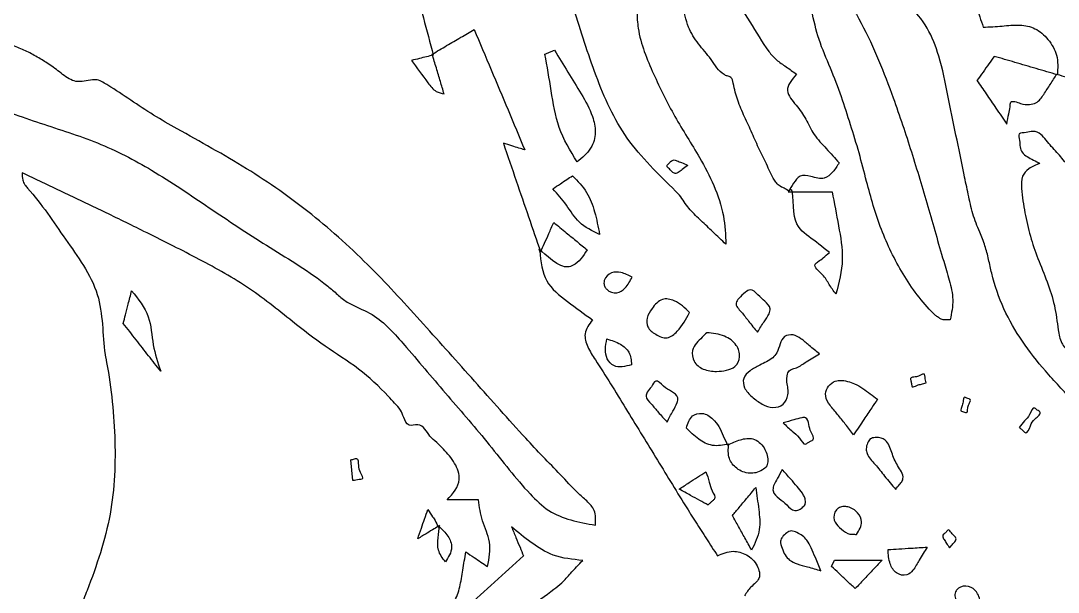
# Model space of a CAD drawing. Extents: x 5.5 to 104.1, y 3.5 to 34.4.
# Drawn here: x 57.473 to 61.73, y 19.926 to 22.272 of the extents above; entities that cross this region are included whole.
import ezdxf

# ---------------------------------------------------------------- set-up
doc = ezdxf.new("R2010")
doc.units = 0
doc.layers.add('Hallsi_Goblin_Coin_Outlines', color=7, linetype='CONTINUOUS')

msp = doc.modelspace()

# ---------------------------------------------------------------- linework, layer by layer
at = {"layer": 'Hallsi_Goblin_Coin_Outlines', "color": 7}
for points in [[(59.662623, 22.150846)], [(60.209711, 21.678547)], [(59.656344, 21.58185)], [(60.622531, 21.569856)], [(59.606567, 21.322594)], [(59.981887, 21.220147)], [(60.217683, 21.073886)], [(57.893795, 21.029718)], [(60.288027, 20.991688)], [(60.496695, 20.993276)], [(59.878347, 20.966077)], [(60.750978, 20.90427)], [(61.188387, 20.785525)], [(61.330027, 20.670449)], [(60.125714, 20.624588)], [(60.601717, 20.622224)], [(60.890748, 20.572588)], [(61.570375, 20.602927)], [(60.597449, 20.430666)], [(58.835959, 20.384558)], [(61.06368, 20.348398)], [(60.293354, 20.284404)], [(59.191841, 20.199984)], [(60.902284, 20.163648)], [(60.472318, 20.099337)], [(61.031789, 20.101806)], [(61.284342, 20.108615)], [(60.756163, 20.014811)], [(60.897486, 19.941116)]]:
    msp.add_lwpolyline(points, close=True, dxfattribs=at)
for points in [[(60.622461, 21.569891), (60.625636, 21.573066)], [(60.622531, 21.569856), (60.802801, 21.569856)], [(59.606461, 21.322594), (59.602933, 21.326827)], [(60.373752, 20.530573), (60.377633, 20.534453), (60.377633, 20.534453)], [(60.377739, 20.534524), (60.373858, 20.530643)], [(58.835959, 20.384558), (58.827492, 20.46993)], [(59.35105, 20.305536), (59.222639, 20.305536)], [(59.191735, 20.199808), (59.188913, 20.195928)], [(60.80012, 20.032486), (60.812114, 20.058238), (61.0072, 20.058238)]]:
    msp.add_lwpolyline(points, dxfattribs=at)
for points, knots in [([(44.184146, 29.366562), (45.160711, 30.26568), (47.082952, 32.035474), (50.732133, 33.637983), (54.266752, 34.22415), (57.497154, 34.092231), (60.28628, 33.414792), (62.840913, 32.243429), (65.11395, 30.689928), (67.033947, 28.796102), (68.58738, 26.58554), (69.757146, 24.142937), (70.470816, 21.52007), (70.71938, 18.40852), (70.293266, 14.922676), (68.863836, 11.243376), (67.222596, 9.241192), (66.388684, 8.223885)], [0, 0, 0, 0, 3.959321, 7.793401, 11.753409, 14.618073, 17.437695, 20.307622, 23.002919, 25.658105, 28.353235, 31.0689, 33.743244, 36.460242, 40.386407, 44.186977, 48.112695, 48.112695, 48.112695, 48.112695]), ([(70.453037, 18.751832), (70.045476, 21.417671), (69.24275, 26.668276), (63.207619, 32.735323), (57.95678, 33.558751), (55.28959, 33.977015)], [0, 0, 0, 0, 7.949148, 15.65655, 23.613166, 23.613166, 23.613166, 23.613166]), ([(55.262355, 33.574919), (57.846179, 33.171816), (62.940654, 32.377026), (68.825774, 26.527152), (69.636792, 21.43561), (70.047977, 18.854208)], [0, 0, 0, 0, 7.710523, 15.202686, 22.907551, 22.907551, 22.907551, 22.907551]), ([(43.975231, 13.219994), (43.961596, 13.247523), (43.936012, 13.299177), (43.898519, 13.372846), (43.820796, 13.549408), (43.706045, 13.834046), (43.542243, 14.223794), (43.349823, 14.715065), (43.151465, 15.31563), (42.970661, 16.030228), (42.852802, 16.649748), (42.781944, 17.169464), (42.740552, 17.585711), (42.691527, 18.121345), (42.660068, 18.778061), (42.686704, 19.554416), (42.749905, 20.245624), (42.835279, 20.851735), (42.933509, 21.372683), (43.066475, 21.944498), (43.240226, 22.56434), (43.464578, 23.227849), (43.760122, 23.957085), (44.141178, 24.743494), (44.626686, 25.570432), (45.012827, 26.143535), (45.269683, 26.466953), (45.350774, 26.591937), (45.352209, 26.699043), (45.352632, 26.764429), (45.360974, 26.786785), (45.398976, 26.888084), (45.458666, 27.070959), (45.571582, 27.325737), (45.69403, 27.486018), (45.775905, 27.579601), (45.802183, 27.618653), (45.883535, 27.734125), (46.033226, 27.91584), (46.262029, 28.152899), (46.499481, 28.348074), (46.730388, 28.515347), (46.944452, 28.668297), (47.110089, 28.786639), (47.228424, 28.868826), (47.299414, 28.91476), (47.395588, 28.976168), (47.517032, 29.05286), (47.663244, 29.1455), (47.780184, 29.217374), (47.863846, 29.274691), (47.916385, 29.313824), (48.004149, 29.368164), (48.128467, 29.434278), (48.285186, 29.519659), (48.432709, 29.59921), (48.57307, 29.668634), (48.704963, 29.72982), (48.87849, 29.83003), (49.092017, 29.968291), (49.367021, 30.113966), (49.582611, 30.184288), (49.719203, 30.231277), (49.772574, 30.261497), (49.870973, 30.326452), (50.021032, 30.41512), (50.233621, 30.505455), (50.44751, 30.567236), (50.657431, 30.612846), (50.859248, 30.657713), (51.245167, 30.771297), (51.813725, 30.954353), (52.585375, 31.139484), (53.314988, 31.274143), (53.999885, 31.363803), (54.637333, 31.417323), (55.201268, 31.425839), (55.689571, 31.418114), (56.102314, 31.4137), (56.537097, 31.406229), (56.992308, 31.386778), (57.471315, 31.343199), (57.784443, 31.245088), (57.959932, 31.20935), (57.98767, 31.211636), (58.020249, 31.212442), (58.057337, 31.213693), (58.098437, 31.217179), (58.18717, 31.199895), (58.319769, 31.159482), (58.507083, 31.138544), (58.731898, 31.109753), (58.991533, 31.051602), (59.279271, 30.947838), (59.505775, 30.824666), (59.68637, 30.71728), (59.834962, 30.647849), (59.992241, 30.6023), (60.150408, 30.556558), (60.299584, 30.48717), (60.430435, 30.400948), (60.552824, 30.31822), (60.679126, 30.257406), (60.832121, 30.201879), (61.008185, 30.139384), (61.199946, 30.04984), (61.367954, 29.941499), (61.522325, 29.833488), (61.672197, 29.739803), (61.796763, 29.663674), (61.891401, 29.598265), (61.959484, 29.549154), (62.079743, 29.489884), (62.249543, 29.42051), (62.453305, 29.304422), (62.645697, 29.18453), (62.822756, 29.055106), (62.985423, 28.920965), (63.151192, 28.783752), (63.328856, 28.653693), (63.514476, 28.526557), (63.663536, 28.423706), (63.773628, 28.341917), (63.845691, 28.282978), (63.917013, 28.220411), (63.984994, 28.151648), (64.051451, 28.079005), (64.125207, 28.002366), (64.210491, 27.926509), (64.302592, 27.84697), (64.398141, 27.754507), (64.496781, 27.650166), (64.611947, 27.545366), (64.71663, 27.479651), (64.794863, 27.430484), (64.840965, 27.390624), (64.904463, 27.332755), (64.986308, 27.257972), (65.085451, 27.165458), (65.162258, 27.091935), (65.21878, 27.039957), (65.253222, 27.00764), (65.312829, 26.923829), (65.39838, 26.790791), (65.53269, 26.622696), (65.63582, 26.454459), (65.702068, 26.294101), (65.72259, 26.137087), (65.68447, 26.042429), (65.664713, 25.993372)], [0, 0, 0, 0, 0.092165, 0.172937, 0.247918, 0.670748, 1.093606, 1.516196, 2.253343, 2.989222, 3.726072, 4.143935, 4.562404, 4.980844, 5.757614, 6.532822, 7.30927, 7.838904, 8.368534, 8.899097, 9.59968, 10.298891, 10.999149, 11.959211, 12.916665, 13.877101, 14.021548, 14.162795, 14.311194, 14.333673, 14.357714, 14.381913, 14.659079, 14.934266, 15.213138, 15.259905, 15.307034, 15.354137, 15.683755, 16.011852, 16.341134, 16.604175, 16.86727, 17.130394, 17.214895, 17.299457, 17.384031, 17.557224, 17.73034, 17.903335, 17.968886, 18.034527, 18.099765, 18.278288, 18.456812, 18.635227, 18.781016, 18.926567, 19.071173, 19.381568, 19.690163, 20.000765, 20.061065, 20.12262, 20.18399, 20.415017, 20.644203, 20.874922, 21.081798, 21.288698, 21.494897, 22.288233, 23.080168, 23.873413, 24.513084, 25.151736, 25.791297, 26.204072, 26.616855, 27.029687, 27.508172, 27.985226, 28.464919, 28.491588, 28.519583, 28.547823, 28.589472, 28.631026, 28.670757, 28.859049, 29.046644, 29.234264, 29.539381, 29.842642, 30.148633, 30.311082, 30.47317, 30.638771, 30.801639, 30.966723, 31.129727, 31.271406, 31.40941, 31.5488, 31.759602, 31.969808, 32.181838, 32.358349, 32.535072, 32.711959, 32.796094, 32.880309, 32.963229, 33.197309, 33.430288, 33.665384, 33.877297, 34.087574, 34.297877, 34.522732, 34.747768, 34.972874, 35.06597, 35.159111, 35.252099, 35.350457, 35.448982, 35.547513, 35.669359, 35.79119, 35.912593, 36.06796, 36.222196, 36.377847, 36.438009, 36.499022, 36.560235, 36.695881, 36.831532, 36.967106, 37.014703, 37.062099, 37.108266, 37.322333, 37.536827, 37.753078, 37.9114, 38.056538, 38.212684, 38.212684, 38.212684, 38.212684]), ([(58.895966, 23.027216), (58.90113, 23.014184), (58.911063, 22.989117), (58.924323, 22.952158), (58.9548, 22.895864), (58.998571, 22.817828), (59.032614, 22.706042), (59.055399, 22.578224), (59.083098, 22.436407), (59.125478, 22.284092), (59.152389, 22.182131), (59.165841, 22.131161)], [0, 0, 0, 0, 0.042068, 0.080918, 0.117551, 0.233852, 0.348564, 0.46579, 0.623499, 0.781724, 0.939882, 0.939882, 0.939882, 0.939882]), ([(60.366697, 21.354344), (60.348874, 21.371284), (60.314903, 21.403572), (60.266011, 21.450694), (60.226141, 21.487796), (60.199409, 21.521759), (60.182972, 21.550201), (60.097868, 21.634933), (59.948032, 21.776787), (59.827695, 22.045921), (59.762672, 22.258757), (59.715389, 22.411146), (59.686341, 22.501101), (59.66398, 22.581998), (59.651601, 22.653677), (59.641181, 22.714094), (59.61712, 22.774194), (59.586966, 22.831131), (59.579502, 22.901712), (59.603087, 22.939096), (59.61528, 22.958424)], [0, 0, 0, 0, 0.073758, 0.140581, 0.20384, 0.236737, 0.269939, 0.301774, 0.595504, 0.881711, 1.171164, 1.265399, 1.360153, 1.454866, 1.516718, 1.578444, 1.638198, 1.709778, 1.772138, 1.838892, 1.838892, 1.838892, 1.838892]), ([(60.625636, 21.573066), (60.618922, 21.576921), (60.605572, 21.584585), (60.585054, 21.593833), (60.558217, 21.623282), (60.537851, 21.676432), (60.503795, 21.74187), (60.474578, 21.810169), (60.443307, 21.876919), (60.412725, 21.945544), (60.400119, 21.997862), (60.391707, 22.040641), (60.371895, 22.044526), (60.338178, 22.06031), (60.307708, 22.11656), (60.253023, 22.174966), (60.214475, 22.23486), (60.199383, 22.290483), (60.190201, 22.339701), (60.155499, 22.369918), (60.125639, 22.396557), (60.10796, 22.42548), (60.104411, 22.471999), (60.116451, 22.533211), (60.059612, 22.581906), (60.008146, 22.623955), (59.957961, 22.662971), (59.936478, 22.730174), (59.957034, 22.767836), (59.970175, 22.791913)], [0, 0, 0, 0, 0.02327, 0.046265, 0.066629, 0.140629, 0.214589, 0.288534, 0.362881, 0.437014, 0.509308, 0.535157, 0.550873, 0.564987, 0.647163, 0.729085, 0.809139, 0.855704, 0.902602, 0.954413, 0.987685, 1.023845, 1.051793, 1.127043, 1.193012, 1.256421, 1.332848, 1.376891, 1.454947, 1.454947, 1.454947, 1.454947]), ([(60.256983, 22.712186), (60.231752, 22.683891), (60.188094, 22.634933), (60.221678, 22.542643), (60.298037, 22.477131), (60.382166, 22.385905), (60.467754, 22.268823), (60.520676, 22.170491), (60.573163, 22.10945), (60.614724, 22.082995), (60.641982, 22.063071), (60.655975, 22.052844)], [0, 0, 0, 0, 0.104482, 0.180789, 0.261664, 0.407357, 0.551322, 0.695892, 0.741293, 0.790639, 0.842689, 0.842689, 0.842689, 0.842689]), ([(61.762638, 20.741216), (61.753159, 20.751526), (61.734176, 20.772174), (61.705468, 20.803003), (61.652673, 20.862591), (61.580521, 20.9543), (61.502635, 21.08782), (61.463443, 21.204064), (61.444887, 21.292278), (61.430776, 21.349394), (61.40524, 21.410503), (61.377897, 21.479617), (61.360737, 21.559673), (61.33868, 21.667421), (61.310558, 21.802576), (61.277941, 21.965151), (61.247848, 22.114458), (61.198731, 22.244531), (61.117589, 22.344167), (61.020639, 22.404028), (60.933668, 22.457326), (60.865974, 22.514498), (60.812523, 22.558056), (60.771596, 22.587892), (60.742365, 22.607449), (60.721322, 22.621697), (60.709597, 22.629636)], [0, 0, 0, 0, 0.042017, 0.084145, 0.12637, 0.280847, 0.433493, 0.587772, 0.646118, 0.704118, 0.763809, 0.844559, 0.926627, 1.008801, 1.174715, 1.340658, 1.506333, 1.631438, 1.753898, 1.88343, 1.97101, 2.059774, 2.148648, 2.177908, 2.211669, 2.254149, 2.254149, 2.254149, 2.254149]), ([(60.709597, 22.629636), (60.722727, 22.60064), (60.74745, 22.546047), (60.791183, 22.471087), (60.853948, 22.380885), (60.925488, 22.263122), (60.994482, 22.11141), (61.062117, 21.934756), (61.128775, 21.734079), (61.195977, 21.5104), (61.245135, 21.333656), (61.284198, 21.207781), (61.303268, 21.126534), (61.292512, 21.072286), (61.287094, 21.044958)], [0, 0, 0, 0, 0.095439, 0.179697, 0.259856, 0.425117, 0.592166, 0.75905, 0.992501, 1.226244, 1.460027, 1.541805, 1.623191, 1.70581, 1.70581, 1.70581, 1.70581]), ([(61.287094, 21.044958), (61.282392, 21.044829), (61.274032, 21.044599), (61.262849, 21.04333), (61.251585, 21.045159), (61.241257, 21.052193), (61.229535, 21.059895), (61.172741, 21.113935), (61.089381, 21.229474), (60.99843, 21.414292), (60.950306, 21.584854), (60.914101, 21.729733), (60.877956, 21.845119), (60.841184, 21.962166), (60.796181, 22.07798), (60.745419, 22.19295), (60.719675, 22.308382), (60.692142, 22.417167), (60.622637, 22.503311), (60.568725, 22.55253), (60.539911, 22.578836)], [0, 0, 0, 0, 0.014111, 0.025087, 0.033673, 0.047668, 0.061882, 0.07585, 0.282034, 0.484831, 0.691207, 0.81204, 0.93295, 1.05384, 1.17993, 1.30585, 1.429245, 1.535227, 1.637413, 1.754729, 1.754729, 1.754729, 1.754729]), ([(59.830827, 20.201819), (59.832174, 20.222798), (59.834644, 20.261272), (59.795626, 20.302047), (59.744975, 20.345328), (59.688237, 20.409801), (59.615397, 20.482454), (59.497184, 20.609792), (59.335457, 20.79274), (59.125446, 21.027181), (58.911009, 21.26367), (58.671436, 21.481739), (58.402016, 21.670498), (58.177192, 21.792716), (58.017198, 21.883906), (57.924576, 21.945995), (57.855808, 21.992553), (57.809761, 22.019474), (57.789029, 22.030593), (57.751, 22.029539), (57.700102, 22.012111), (57.643028, 22.05248), (57.596945, 22.089515), (57.546676, 22.119608), (57.49894, 22.14699), (57.406856, 22.184183), (57.268429, 22.222822), (57.096198, 22.292516), (56.959153, 22.302104), (56.903592, 22.34876), (56.897175, 22.364975), (56.890263, 22.376568), (56.886191, 22.383397)], [0, 0, 0, 0, 0.060052, 0.110135, 0.159503, 0.262606, 0.365698, 0.468666, 0.783558, 1.098353, 1.412966, 1.740873, 2.067945, 2.396956, 2.508322, 2.620059, 2.731691, 2.756434, 2.781137, 2.800179, 2.868877, 2.93047, 2.994665, 3.049879, 3.105101, 3.15977, 3.347176, 3.534519, 3.72171, 3.732083, 3.748787, 3.772724, 3.772724, 3.772724, 3.772724]), ([(59.909144, 22.370697), (59.92258, 22.368284), (59.946947, 22.363907), (59.975983, 22.355569), (60.01573, 22.356154), (60.000171, 22.310313), (60.002488, 22.276652), (60.012333, 22.185753), (60.068055, 22.053543), (60.153877, 21.876757), (60.249271, 21.731157), (60.320029, 21.596544), (60.361046, 21.476324), (60.364885, 21.393456), (60.366697, 21.354344)], [0, 0, 0, 0, 0.040343, 0.073168, 0.096722, 0.136513, 0.17348, 0.208091, 0.405174, 0.601021, 0.797606, 0.926225, 1.057104, 1.174093, 1.174093, 1.174093, 1.174093]), ([(61.375994, 22.382691), (61.381562, 22.366312), (61.392235, 22.334914), (61.40775, 22.289168), (61.417701, 22.259803), (61.422561, 22.245461)], [0, 0, 0, 0, 0.0519, 0.099487, 0.144916, 0.144916, 0.144916, 0.144916]), ([(59.161608, 22.134688), (59.181286, 22.14638), (59.220186, 22.169493), (59.277502, 22.203397), (59.315066, 22.225733), (59.333411, 22.236641)], [0, 0, 0, 0, 0.068667, 0.135748, 0.199776, 0.199776, 0.199776, 0.199776]), ([(59.333411, 22.236641), (59.356701, 22.181278), (59.403092, 22.071004), (59.472385, 21.906152), (59.518309, 21.79663), (59.541197, 21.742047)], [0, 0, 0, 0, 0.180188, 0.358904, 0.536469, 0.536469, 0.536469, 0.536469]), ([(61.422561, 22.245461), (61.448406, 22.246808), (61.498613, 22.249426), (61.569473, 22.257586), (61.639242, 22.243992), (61.691793, 22.19645), (61.731202, 22.12983), (61.728444, 22.077358), (61.727008, 22.050022)], [0, 0, 0, 0, 0.077621, 0.150784, 0.213925, 0.283309, 0.357172, 0.4375, 0.4375, 0.4375, 0.4375]), ([(52.050314, 19.57458), (52.041916, 19.582276), (52.026077, 19.596793), (52.003195, 19.617507), (51.983931, 19.63694), (51.968429, 19.656709), (51.955484, 19.676365), (51.926258, 19.722675), (51.889038, 19.79714), (51.903942, 19.91368), (51.957422, 19.97964), (52.001945, 20.016563), (52.025353, 20.032311), (52.072842, 20.070824), (52.141758, 20.134757), (52.237981, 20.217269), (52.349563, 20.331586), (52.472208, 20.480142), (52.614269, 20.655414), (52.752209, 20.816205), (52.885618, 20.96221), (53.013016, 21.094208), (53.192004, 21.238606), (53.423299, 21.389461), (53.696362, 21.5619), (53.997313, 21.740797), (54.331217, 21.915491), (54.708824, 22.060752), (55.041627, 22.138587), (55.317382, 22.179135), (55.531802, 22.203088), (55.740394, 22.20619), (55.941713, 22.197892), (56.137415, 22.18708), (56.378737, 22.151872), (56.664937, 22.102095), (56.998273, 22.044116), (57.290514, 21.9449), (57.551953, 21.849749), (57.790456, 21.777366), (58.022533, 21.657556), (58.24584, 21.503949), (58.480544, 21.348412), (58.657467, 21.243041), (58.75842, 21.162923), (58.794881, 21.125929), (58.853612, 21.095239), (58.927065, 21.064946), (58.995806, 21.000106), (59.093246, 20.888245), (59.225804, 20.730971), (59.398227, 20.533362), (59.523362, 20.366554), (59.635212, 20.257418), (59.731098, 20.219168), (59.797016, 20.207701), (59.830827, 20.201819)], [0, 0, 0, 0, 0.034172, 0.064453, 0.092608, 0.116124, 0.139693, 0.163141, 0.28084, 0.379944, 0.497224, 0.525404, 0.553656, 0.581724, 0.708727, 0.835568, 0.961831, 1.187355, 1.41315, 1.638776, 1.822698, 2.0066, 2.188381, 2.511135, 2.834382, 3.157355, 3.561296, 3.963487, 4.367557, 4.583595, 4.79964, 5.014242, 5.208582, 5.404195, 5.601816, 5.939572, 6.276336, 6.614756, 6.863105, 7.111617, 7.360814, 7.64261, 7.924356, 8.20601, 8.258432, 8.310977, 8.360528, 8.4558, 8.547465, 8.639913, 8.901936, 9.164007, 9.42601, 9.528833, 9.626635, 9.729635, 9.729635, 9.729635, 9.729635]), ([(59.62417, 22.134971), (59.628433, 22.136738), (59.63698, 22.140281), (59.649813, 22.145535), (59.65836, 22.149079), (59.662623, 22.150846)], [0, 0, 0, 0, 0.013843, 0.027758, 0.041601, 0.041601, 0.041601, 0.041601]), ([(59.662623, 22.150846), (59.681099, 22.121064), (59.718015, 22.06156), (59.773101, 21.972691), (59.818104, 21.892541), (59.836622, 21.813849), (59.815652, 21.741252), (59.776753, 21.709647), (59.755756, 21.692587)], [0, 0, 0, 0, 0.105122, 0.210033, 0.313978, 0.379654, 0.447472, 0.527011, 0.527011, 0.527011, 0.527011]), ([(59.165841, 22.131161), (59.156514, 22.128816), (59.137471, 22.12403), (59.107819, 22.116695), (59.087523, 22.111595), (59.076941, 22.108936)], [0, 0, 0, 0, 0.028853, 0.058904, 0.091636, 0.091636, 0.091636, 0.091636]), ([(59.076941, 22.108936), (59.098687, 22.078907), (59.129974, 22.035704), (59.171067, 21.980241), (59.198978, 21.974167), (59.210291, 21.971705)], [0, 0, 0, 0, 0.113062, 0.162671, 0.196485, 0.196485, 0.196485, 0.196485]), ([(59.210291, 21.971705), (59.205135, 21.988845), (59.194472, 22.02429), (59.178303, 22.078635), (59.167227, 22.115822), (59.161608, 22.134688)], [0, 0, 0, 0, 0.053696, 0.111041, 0.170099, 0.170099, 0.170099, 0.170099]), ([(59.755756, 21.692587), (59.728104, 21.738606), (59.673815, 21.828954), (59.650142, 21.984532), (59.632813, 22.084908), (59.62417, 22.134971)], [0, 0, 0, 0, 0.159432, 0.31301, 0.465827, 0.465827, 0.465827, 0.465827]), ([(61.468069, 22.125869), (61.460575, 22.115449), (61.445158, 22.094015), (61.421463, 22.06093), (61.405168, 22.038332), (61.396808, 22.026738)], [0, 0, 0, 0, 0.038505, 0.079206, 0.122086, 0.122086, 0.122086, 0.122086]), ([(61.727008, 22.050022), (61.697784, 22.058589), (61.639678, 22.075624), (61.553367, 22.100916), (61.496274, 22.117618), (61.468069, 22.125869)], [0, 0, 0, 0, 0.091361, 0.181656, 0.269819, 0.269819, 0.269819, 0.269819]), ([(60.655975, 22.052844), (60.636972, 22.030236), (60.600926, 21.987349), (60.657538, 21.924206), (60.696325, 21.869512), (60.726037, 21.801259), (60.779975, 21.747395), (60.813805, 21.708261), (60.830952, 21.688424)], [0, 0, 0, 0, 0.0769, 0.145875, 0.215948, 0.28725, 0.363879, 0.442644, 0.442644, 0.442644, 0.442644]), ([(61.396808, 22.026738), (61.409439, 22.008387), (61.43544, 21.970611), (61.476252, 21.910915), (61.504592, 21.86968), (61.519575, 21.84788)], [0, 0, 0, 0, 0.066834, 0.13758, 0.216938, 0.216938, 0.216938, 0.216938]), ([(61.519575, 21.84788), (61.521943, 21.862206), (61.525927, 21.886303), (61.533291, 21.913869), (61.533156, 21.950209), (61.577849, 21.929419), (61.608251, 21.926683), (61.647371, 21.934003), (61.671727, 21.970924), (61.69801, 22.010787), (61.715449, 22.038807), (61.724186, 22.052844)], [0, 0, 0, 0, 0.042844, 0.072064, 0.091474, 0.131276, 0.168182, 0.195536, 0.242913, 0.292133, 0.341544, 0.341544, 0.341544, 0.341544]), ([(61.724186, 22.052844), (61.738472, 22.048505), (61.766838, 22.039888), (61.80893, 22.027048), (61.836743, 22.018576), (61.85048, 22.014391)], [0, 0, 0, 0, 0.044792, 0.088938, 0.132019, 0.132019, 0.132019, 0.132019]), ([(61.881877, 21.486988), (61.86986, 21.508382), (61.846488, 21.54999), (61.812815, 21.611558), (61.776471, 21.668271), (61.736166, 21.72115), (61.689893, 21.766149), (61.660972, 21.811311), (61.622092, 21.820367), (61.60031, 21.81056), (61.562161, 21.814539), (61.574285, 21.779085), (61.572047, 21.755392), (61.581546, 21.729581), (61.603321, 21.712904), (61.628945, 21.70018), (61.646323, 21.690942), (61.655041, 21.686308)], [0, 0, 0, 0, 0.073621, 0.143186, 0.210394, 0.275784, 0.34132, 0.406554, 0.426019, 0.453744, 0.482018, 0.509083, 0.5358, 0.559282, 0.586429, 0.615828, 0.645424, 0.645424, 0.645424, 0.645424]), ([(57.478505, 21.648208), (57.478495, 21.638104), (57.478477, 21.620898), (57.488338, 21.599359), (57.526231, 21.557074), (57.58351, 21.483544), (57.655866, 21.374736), (57.733057, 21.268962), (57.793529, 21.152941), (57.809926, 21.025779), (57.813526, 20.941983), (57.819564, 20.897802), (57.820853, 20.893289), (57.842386, 20.783817), (57.866351, 20.568213), (57.854513, 20.241561), (57.780543, 20.023791), (57.731508, 19.899049), (57.721937, 19.862623), (57.68167, 19.737089), (57.586989, 19.532555), (57.403252, 19.269431), (57.191733, 19.081189), (56.982172, 18.958029), (56.795136, 18.881458), (56.446213, 18.768772), (55.921464, 18.689627), (55.246642, 18.876583), (54.720859, 19.252624), (54.352468, 19.737243), (54.220733, 20.282383), (54.236651, 20.736713), (54.307759, 21.093348), (54.401932, 21.345786), (54.502865, 21.522556), (54.580335, 21.637102), (54.621431, 21.699979), (54.649874, 21.74312), (54.66475, 21.765683)], [0, 0, 0, 0, 0.029958, 0.051022, 0.069165, 0.199933, 0.330463, 0.460804, 0.593491, 0.716909, 0.841127, 0.845771, 0.850493, 0.85518, 1.180408, 1.499653, 1.826339, 1.863829, 1.901548, 1.939173, 2.259321, 2.572891, 2.896154, 3.09958, 3.299671, 3.500901, 4.200727, 4.85311, 5.548546, 6.108393, 6.640259, 7.194785, 7.461074, 7.728497, 7.999135, 8.069448, 8.143393, 8.22447, 8.22447, 8.22447, 8.22447]), ([(59.541197, 21.742047), (59.533291, 21.74447), (59.515829, 21.749824), (59.486543, 21.758862), (59.465178, 21.765524), (59.453355, 21.769211)], [0, 0, 0, 0, 0.024806, 0.054794, 0.091946, 0.091946, 0.091946, 0.091946]), ([(59.453355, 21.769211), (59.470966, 21.717701), (59.505414, 21.616942), (59.556514, 21.468092), (59.589937, 21.370729), (59.606461, 21.322594)], [0, 0, 0, 0, 0.16331, 0.319456, 0.472131, 0.472131, 0.472131, 0.472131]), ([(60.209711, 21.678547), (60.2012, 21.682219), (60.186508, 21.688559), (60.167674, 21.696869), (60.152495, 21.702508), (60.140206, 21.69589), (60.134391, 21.686038), (60.117969, 21.675295), (60.137348, 21.663705), (60.144633, 21.651791), (60.158254, 21.642663), (60.173986, 21.649585), (60.189, 21.663184), (60.202117, 21.672913), (60.209711, 21.678547)], [0, 0, 0, 0, 0.027668, 0.04776, 0.063096, 0.072942, 0.086158, 0.099829, 0.116702, 0.133233, 0.146853, 0.159904, 0.180432, 0.208659, 0.208659, 0.208659, 0.208659]), ([(60.830952, 21.688424), (60.823184, 21.675833), (60.807962, 21.65116), (60.76804, 21.615997), (60.719839, 21.632641), (60.66897, 21.64282), (60.643351, 21.603813), (60.629571, 21.581437), (60.622461, 21.569891)], [0, 0, 0, 0, 0.045009, 0.088196, 0.144179, 0.188159, 0.227298, 0.269028, 0.269028, 0.269028, 0.269028]), ([(61.655041, 21.686308), (61.639357, 21.680274), (61.611323, 21.669487), (61.577069, 21.632652), (61.580114, 21.56548), (61.592398, 21.484752), (61.613638, 21.387847), (61.646967, 21.293934), (61.685461, 21.201317), (61.717703, 21.103652), (61.727742, 21.018529), (61.738835, 20.949827), (61.774522, 20.910081), (61.804708, 20.898486), (61.820141, 20.892558)], [0, 0, 0, 0, 0.05023, 0.089784, 0.140751, 0.240823, 0.339894, 0.436188, 0.539585, 0.641168, 0.742553, 0.798192, 0.845212, 0.8944, 0.8944, 0.8944, 0.8944]), ([(59.222639, 20.305536), (59.246322, 20.332004), (59.286705, 20.377134), (59.255845, 20.460811), (59.215409, 20.50482), (59.181095, 20.541643), (59.150296, 20.564421), (59.134779, 20.597232), (59.103208, 20.620001), (59.061947, 20.602463), (59.043908, 20.643045), (59.033312, 20.676177), (59.006696, 20.702735), (58.953269, 20.762195), (58.861785, 20.84723), (58.719458, 20.934152), (58.569872, 21.05168), (58.402728, 21.186561), (58.192605, 21.30081), (57.995191, 21.399823), (57.812739, 21.489264), (57.645549, 21.568521), (57.53419, 21.621644), (57.478505, 21.648208)], [0, 0, 0, 0, 0.097456, 0.16617, 0.240695, 0.278981, 0.317181, 0.353009, 0.386768, 0.42278, 0.461003, 0.494022, 0.531635, 0.569801, 0.735869, 0.90213, 1.069264, 1.306246, 1.544919, 1.784372, 1.969328, 2.154379, 2.339467, 2.339467, 2.339467, 2.339467]), ([(59.656344, 21.58185), (59.666742, 21.588876), (59.685737, 21.60171), (59.712662, 21.619709), (59.729228, 21.630621), (59.73713, 21.635825)], [0, 0, 0, 0, 0.037648, 0.068773, 0.097159, 0.097159, 0.097159, 0.097159]), ([(59.73713, 21.635825), (59.758226, 21.614222), (59.799699, 21.571754), (59.830911, 21.485129), (59.842308, 21.426056), (59.848255, 21.395231)], [0, 0, 0, 0, 0.089571, 0.176081, 0.270483, 0.270483, 0.270483, 0.270483]), ([(60.791865, 21.320795), (60.762888, 21.343577), (60.706722, 21.387736), (60.631766, 21.440033), (60.646736, 21.60228), (60.624728, 21.572051), (60.623599, 21.570945), (60.622805, 21.570135), (60.622531, 21.569856)], [0, 0, 0, 0, 0.107632, 0.208624, 0.315416, 0.316767, 0.318995, 0.320168, 0.320168, 0.320168, 0.320168]), ([(59.848255, 21.395231), (59.818326, 21.409405), (59.761266, 21.436428), (59.714494, 21.517139), (59.675662, 21.560353), (59.656344, 21.58185)], [0, 0, 0, 0, 0.096854, 0.184654, 0.271572, 0.271572, 0.271572, 0.271572]), ([(60.802801, 21.569856), (60.811431, 21.523468), (60.828471, 21.431881), (60.854292, 21.28989), (60.830273, 21.197182), (60.81797, 21.149698)], [0, 0, 0, 0, 0.142039, 0.28044, 0.425755, 0.425755, 0.425755, 0.425755]), ([(59.606567, 21.322594), (59.611914, 21.33465), (59.62309, 21.359844), (59.640892, 21.400445), (59.653435, 21.428951), (59.660189, 21.444302)], [0, 0, 0, 0, 0.039567, 0.082684, 0.132997, 0.132997, 0.132997, 0.132997]), ([(59.660189, 21.444302), (59.677265, 21.43017), (59.709161, 21.403773), (59.754943, 21.36619), (59.783624, 21.342708), (59.797419, 21.331413)], [0, 0, 0, 0, 0.066495, 0.124209, 0.177697, 0.177697, 0.177697, 0.177697]), ([(59.797419, 21.331413), (59.78037, 21.306019), (59.753264, 21.265646), (59.67658, 21.252246), (59.583508, 21.356216), (59.604036, 21.325323), (59.605305, 21.324), (59.606237, 21.322961), (59.606567, 21.322594)], [0, 0, 0, 0, 0.085462, 0.135871, 0.240995, 0.242329, 0.245033, 0.246513, 0.246513, 0.246513, 0.246513]), ([(59.602933, 21.326827), (59.607258, 21.283351), (59.615696, 21.198529), (59.718996, 21.11665), (59.78522, 21.068964), (59.819539, 21.044252)], [0, 0, 0, 0, 0.125549, 0.244944, 0.373376, 0.373376, 0.373376, 0.373376]), ([(60.81797, 21.149698), (60.808136, 21.163204), (60.788313, 21.190427), (60.769403, 21.230024), (60.718219, 21.266398), (60.749565, 21.284991), (60.767307, 21.301261), (60.782973, 21.313722), (60.791865, 21.320795)], [0, 0, 0, 0, 0.048836, 0.098436, 0.149622, 0.166259, 0.19192, 0.2256, 0.2256, 0.2256, 0.2256]), ([(59.981887, 21.220147), (59.973546, 21.203844), (59.95938, 21.176153), (59.918751, 21.147672), (59.883145, 21.160736), (59.869064, 21.180285), (59.865411, 21.193425), (59.868136, 21.216967), (59.894846, 21.241911), (59.940542, 21.240721), (59.966909, 21.2276), (59.981887, 21.220147)], [0, 0, 0, 0, 0.054737, 0.092968, 0.13713, 0.149777, 0.164743, 0.176762, 0.219641, 0.25754, 0.307385, 0.307385, 0.307385, 0.307385]), ([(57.893795, 21.029718), (57.896776, 21.041465), (57.903454, 21.067785), (57.914898, 21.112578), (57.92331, 21.145637), (57.928015, 21.164126)], [0, 0, 0, 0, 0.036357, 0.081461, 0.138696, 0.138696, 0.138696, 0.138696]), ([(57.928015, 21.164126), (57.955095, 21.130225), (58.00736, 21.064795), (58.011202, 20.941699), (58.035432, 20.869028), (58.047254, 20.833573)], [0, 0, 0, 0, 0.126555, 0.244252, 0.356383, 0.356383, 0.356383, 0.356383]), ([(60.496695, 20.993276), (60.483781, 21.008678), (60.460374, 21.036594), (60.43441, 21.074782), (60.399124, 21.107289), (60.423527, 21.137157), (60.441344, 21.15374), (60.471193, 21.176053), (60.499221, 21.144163), (60.524971, 21.122278), (60.552361, 21.096151), (60.542697, 21.062766), (60.520265, 21.033988), (60.505265, 21.008078), (60.496695, 20.993276)], [0, 0, 0, 0, 0.059279, 0.107442, 0.14936, 0.17136, 0.20847, 0.230447, 0.26873, 0.307589, 0.34482, 0.365752, 0.404112, 0.455229, 0.455229, 0.455229, 0.455229]), ([(60.217683, 21.073886), (60.203264, 21.047631), (60.18101, 21.007109), (60.126616, 20.961429), (60.078333, 20.982869), (60.042725, 21.010384), (60.039632, 21.056308), (60.064875, 21.094266), (60.100227, 21.136482), (60.168182, 21.123494), (60.198642, 21.092969), (60.217683, 21.073886)], [0, 0, 0, 0, 0.091523, 0.141256, 0.189566, 0.234316, 0.270295, 0.314155, 0.37082, 0.418925, 0.499149, 0.499149, 0.499149, 0.499149]), ([(59.819539, 21.044252), (59.805618, 21.025957), (59.780069, 20.992379), (59.798224, 20.929289), (59.862846, 20.833475), (59.955004, 20.680905), (60.078237, 20.481383), (60.173186, 20.324701), (60.243259, 20.213247), (60.28735, 20.145339), (60.316821, 20.09949), (60.331772, 20.07623)], [0, 0, 0, 0, 0.064931, 0.119173, 0.180909, 0.415678, 0.650596, 0.885622, 0.965003, 1.045562, 1.128515, 1.128515, 1.128515, 1.128515]), ([(58.047254, 20.833573), (58.030645, 20.854782), (57.997106, 20.897611), (57.945958, 20.962996), (57.91142, 21.007174), (57.893795, 21.029718)], [0, 0, 0, 0, 0.080814, 0.163196, 0.249042, 0.249042, 0.249042, 0.249042]), ([(60.288027, 20.991688), (60.313026, 20.989033), (60.358348, 20.984218), (60.411616, 20.946795), (60.429183, 20.894564), (60.408679, 20.849975), (60.367934, 20.835602), (60.323459, 20.831229), (60.273954, 20.836847), (60.23176, 20.86986), (60.224633, 20.916703), (60.245147, 20.949509), (60.26752, 20.971165), (60.281707, 20.985363), (60.288027, 20.991688)], [0, 0, 0, 0, 0.074613, 0.135276, 0.184068, 0.227944, 0.266489, 0.307164, 0.362979, 0.411612, 0.456713, 0.490247, 0.523613, 0.550424, 0.550424, 0.550424, 0.550424]), ([(59.979594, 20.860243), (59.953469, 20.853005), (59.91384, 20.842024), (59.865048, 20.895308), (59.872947, 20.937344), (59.878347, 20.966077)], [0, 0, 0, 0, 0.073453, 0.111425, 0.193443, 0.193443, 0.193443, 0.193443]), ([(59.878347, 20.966077), (59.897326, 20.96014), (59.931411, 20.949477), (59.975116, 20.912674), (59.978057, 20.878243), (59.979594, 20.860243)], [0, 0, 0, 0, 0.059761, 0.10733, 0.159443, 0.159443, 0.159443, 0.159443]), ([(60.750978, 20.90427), (60.732293, 20.893902), (60.699587, 20.875753), (60.661519, 20.846459), (60.619332, 20.838146), (60.618897, 20.814107), (60.615431, 20.801547), (60.619052, 20.775261), (60.626336, 20.739726), (60.605836, 20.692576), (60.558066, 20.679906), (60.512954, 20.697714), (60.474017, 20.726705), (60.440734, 20.760078), (60.433797, 20.807317), (60.467186, 20.83812), (60.5007, 20.85675), (60.532996, 20.872263), (60.558611, 20.886784), (60.579566, 20.912321), (60.587158, 20.944529), (60.603673, 20.98019), (60.643714, 20.986281), (60.67772, 20.966352), (60.711147, 20.936489), (60.736817, 20.915725), (60.750978, 20.90427)], [0, 0, 0, 0, 0.06325, 0.110715, 0.151499, 0.164549, 0.177985, 0.190671, 0.243, 0.285954, 0.329628, 0.375631, 0.427199, 0.475533, 0.51393, 0.554379, 0.600321, 0.631139, 0.661605, 0.688015, 0.727003, 0.761673, 0.796801, 0.832674, 0.877043, 0.931639, 0.931639, 0.931639, 0.931639]), ([(61.188387, 20.785525), (61.18193, 20.783598), (61.169024, 20.779747), (61.151578, 20.777444), (61.128784, 20.763202), (61.12868, 20.784732), (61.125036, 20.793935), (61.123027, 20.8087), (61.145475, 20.809735), (61.160079, 20.8137), (61.183431, 20.827429), (61.183192, 20.808206), (61.186112, 20.797484), (61.18763, 20.789504), (61.188387, 20.785525)], [0, 0, 0, 0, 0.019747, 0.039474, 0.059221, 0.073231, 0.086823, 0.093152, 0.112922, 0.132817, 0.152682, 0.164654, 0.176687, 0.188659, 0.188659, 0.188659, 0.188659]), ([(60.125714, 20.624588), (60.113176, 20.638281), (60.090539, 20.663001), (60.063151, 20.697268), (60.0348, 20.723377), (60.044245, 20.752418), (60.06186, 20.767296), (60.078295, 20.80649), (60.112513, 20.767527), (60.140869, 20.752593), (60.173437, 20.731578), (60.16585, 20.697474), (60.146127, 20.667205), (60.133106, 20.640019), (60.125714, 20.624588)], [0, 0, 0, 0, 0.055141, 0.099548, 0.137509, 0.154591, 0.182722, 0.211593, 0.250431, 0.288912, 0.325498, 0.345745, 0.384634, 0.435687, 0.435687, 0.435687, 0.435687]), ([(60.890748, 20.572588), (60.879333, 20.587033), (60.857356, 20.61484), (60.825763, 20.656193), (60.794934, 20.690999), (60.771635, 20.728263), (60.780329, 20.767103), (60.804605, 20.790989), (60.836192, 20.797461), (60.865782, 20.792564), (60.897716, 20.781884), (60.928751, 20.763623), (60.958658, 20.740738), (60.978671, 20.725901), (60.988468, 20.718638)], [0, 0, 0, 0, 0.055282, 0.106426, 0.155427, 0.196845, 0.230698, 0.26617, 0.292805, 0.324313, 0.355182, 0.39345, 0.431603, 0.468185, 0.468185, 0.468185, 0.468185]), ([(60.988468, 20.718638), (60.980675, 20.707011), (60.962151, 20.679373), (60.929583, 20.630686), (60.90481, 20.593625), (60.890748, 20.572588)], [0, 0, 0, 0, 0.041993, 0.099814, 0.175726, 0.175726, 0.175726, 0.175726]), ([(61.330027, 20.670449), (61.331584, 20.676896), (61.3347, 20.689798), (61.34153, 20.705273), (61.340385, 20.731319), (61.35527, 20.722274), (61.362522, 20.720636), (61.373732, 20.715467), (61.36241, 20.697489), (61.358418, 20.684157), (61.358386, 20.660085), (61.345526, 20.666428), (61.337977, 20.66813), (61.332667, 20.669679), (61.330027, 20.670449)], [0, 0, 0, 0, 0.019362, 0.038745, 0.058107, 0.06843, 0.078506, 0.083187, 0.101809, 0.120367, 0.138842, 0.146999, 0.155253, 0.16341, 0.16341, 0.16341, 0.16341]), ([(60.204419, 20.600423), (60.210057, 20.619475), (60.21975, 20.652232), (60.273626, 20.666958), (60.312619, 20.640998), (60.33948, 20.606221), (60.355483, 20.568248), (60.36765, 20.543156), (60.373752, 20.530573)], [0, 0, 0, 0, 0.055533, 0.095483, 0.146431, 0.185438, 0.22719, 0.269195, 0.269195, 0.269195, 0.269195]), ([(61.570375, 20.602927), (61.577365, 20.61222), (61.591346, 20.630805), (61.613488, 20.650166), (61.626656, 20.690456), (61.641161, 20.676629), (61.647804, 20.67186), (61.665705, 20.662307), (61.629916, 20.635262), (61.61679, 20.615612), (61.602458, 20.571113), (61.587503, 20.588776), (61.578952, 20.595334), (61.573229, 20.600401), (61.570375, 20.602927)], [0, 0, 0, 0, 0.033883, 0.067766, 0.10165, 0.110535, 0.119437, 0.128184, 0.163128, 0.197942, 0.232692, 0.244011, 0.25539, 0.266709, 0.266709, 0.266709, 0.266709]), ([(60.601717, 20.622224), (60.616574, 20.625886), (60.642558, 20.632291), (60.67123, 20.642028), (60.701078, 20.645393), (60.707721, 20.611326), (60.712395, 20.585933), (60.734015, 20.554274), (60.71369, 20.546758), (60.704336, 20.541227), (60.6867, 20.526933), (60.667523, 20.566208), (60.635814, 20.587759), (60.613856, 20.609955), (60.601717, 20.622224)], [0, 0, 0, 0, 0.045436, 0.079465, 0.094714, 0.12566, 0.157735, 0.190072, 0.201795, 0.213529, 0.225168, 0.261048, 0.301918, 0.352436, 0.352436, 0.352436, 0.352436]), ([(60.377633, 20.534453), (60.35512, 20.529982), (60.311849, 20.521389), (60.250832, 20.553989), (60.220394, 20.584441), (60.204419, 20.600423)], [0, 0, 0, 0, 0.066835, 0.128459, 0.196518, 0.196518, 0.196518, 0.196518]), ([(60.373858, 20.530643), (60.390826, 20.538723), (60.423023, 20.554056), (60.48161, 20.562976), (60.519902, 20.529058), (60.535049, 20.494584), (60.539744, 20.469345), (60.536599, 20.442906), (60.515396, 20.426388), (60.491413, 20.41581), (60.453757, 20.41294), (60.409915, 20.42925), (60.373354, 20.476429), (60.376195, 20.514073), (60.377739, 20.534524)], [0, 0, 0, 0, 0.056751, 0.107688, 0.166482, 0.19272, 0.220444, 0.243368, 0.26777, 0.296215, 0.321848, 0.379116, 0.429117, 0.488592, 0.488592, 0.488592, 0.488592]), ([(61.06368, 20.348398), (61.048163, 20.366635), (61.019376, 20.400469), (60.981593, 20.449984), (60.947104, 20.482938), (60.941088, 20.516821), (60.946606, 20.537272), (60.957169, 20.558612), (60.981089, 20.56151), (61.002263, 20.561144), (61.033154, 20.544761), (61.046696, 20.497565), (61.067546, 20.446722), (61.098675, 20.408467), (61.089935, 20.379818), (61.076995, 20.36696), (61.068524, 20.35515), (61.06368, 20.348398)], [0, 0, 0, 0, 0.071651, 0.132934, 0.188829, 0.208159, 0.232595, 0.252553, 0.273773, 0.298775, 0.316415, 0.374318, 0.432559, 0.490816, 0.500746, 0.519458, 0.544441, 0.544441, 0.544441, 0.544441]), ([(58.827492, 20.46993), (58.830094, 20.470544), (58.835298, 20.471773), (58.842836, 20.473141), (58.859115, 20.479323), (58.85703, 20.442082), (58.862766, 20.422465), (58.883382, 20.388525), (58.860402, 20.389011), (58.848718, 20.386475), (58.840222, 20.385198), (58.835959, 20.384558)], [0, 0, 0, 0, 0.007959, 0.015918, 0.023877, 0.053123, 0.082348, 0.111594, 0.124364, 0.137045, 0.149815, 0.149815, 0.149815, 0.149815]), ([(60.174821, 20.349668), (60.188434, 20.358495), (60.213536, 20.374773), (60.250239, 20.398505), (60.273312, 20.413437), (60.284888, 20.420929)], [0, 0, 0, 0, 0.048672, 0.089755, 0.131121, 0.131121, 0.131121, 0.131121]), ([(60.284888, 20.420929), (60.289862, 20.406676), (60.299074, 20.380283), (60.305016, 20.344627), (60.328915, 20.313704), (60.310776, 20.301179), (60.302367, 20.292775), (60.296358, 20.287194), (60.293354, 20.284404)], [0, 0, 0, 0, 0.044471, 0.082347, 0.116927, 0.129156, 0.141389, 0.153617, 0.153617, 0.153617, 0.153617]), ([(60.597449, 20.430666), (60.60917, 20.417329), (60.629877, 20.39377), (60.658127, 20.36155), (60.678166, 20.33803), (60.689273, 20.317703), (60.693804, 20.302138), (60.692762, 20.284551), (60.678546, 20.272666), (60.665059, 20.263019), (60.639647, 20.258541), (60.616458, 20.287597), (60.586138, 20.309639), (60.556854, 20.33495), (60.562118, 20.368793), (60.580214, 20.395681), (60.591421, 20.41843), (60.597449, 20.430666)], [0, 0, 0, 0, 0.053253, 0.094073, 0.128688, 0.145602, 0.16307, 0.177183, 0.195244, 0.215216, 0.227307, 0.268465, 0.309506, 0.348809, 0.370057, 0.40516, 0.446017, 0.446017, 0.446017, 0.446017]), ([(60.393296, 20.241154), (60.402616, 20.252261), (60.42213, 20.275517), (60.454037, 20.313917), (60.476722, 20.341129), (60.489252, 20.356159)], [0, 0, 0, 0, 0.043499, 0.091073, 0.149779, 0.149779, 0.149779, 0.149779]), ([(60.489252, 20.356159), (60.493359, 20.326269), (60.501187, 20.269311), (60.511254, 20.179645), (60.485659, 20.126854), (60.472318, 20.099337)], [0, 0, 0, 0, 0.091052, 0.173505, 0.263275, 0.263275, 0.263275, 0.263275]), ([(60.293354, 20.284404), (60.282251, 20.290546), (60.258489, 20.303688), (60.218961, 20.325411), (60.190552, 20.341023), (60.174821, 20.349668)], [0, 0, 0, 0, 0.038066, 0.081462, 0.135313, 0.135313, 0.135313, 0.135313]), ([(59.101883, 20.145657), (59.106965, 20.160372), (59.116294, 20.187381), (59.130327, 20.227584), (59.139241, 20.253084), (59.143863, 20.266307)], [0, 0, 0, 0, 0.046705, 0.085725, 0.127745, 0.127745, 0.127745, 0.127745]), ([(59.143863, 20.266307), (59.15015, 20.255408), (59.161096, 20.236433), (59.176357, 20.221342), (59.184507, 20.189907), (59.18983, 20.197266), (59.190864, 20.198643), (59.191593, 20.199643), (59.191841, 20.199984)], [0, 0, 0, 0, 0.035612, 0.062001, 0.083579, 0.085171, 0.087609, 0.088871, 0.088871, 0.088871, 0.088871]), ([(59.388797, 20.032133), (59.394949, 20.066063), (59.406715, 20.130948), (59.364114, 20.217646), (59.35533, 20.276738), (59.35105, 20.305536)], [0, 0, 0, 0, 0.100619, 0.192412, 0.279673, 0.279673, 0.279673, 0.279673]), ([(60.902284, 20.163648), (60.897061, 20.164057), (60.887993, 20.164765), (60.875891, 20.164264), (60.856494, 20.171819), (60.833996, 20.190185), (60.804354, 20.22099), (60.811229, 20.260131), (60.833086, 20.275282), (60.850023, 20.279345), (60.877656, 20.275887), (60.908272, 20.256799), (60.931908, 20.209802), (60.913229, 20.1807), (60.902284, 20.163648)], [0, 0, 0, 0, 0.015755, 0.027348, 0.035777, 0.07731, 0.114391, 0.158224, 0.173259, 0.192498, 0.209003, 0.255777, 0.295401, 0.351472, 0.351472, 0.351472, 0.351472]), ([(60.472318, 20.099337), (60.463033, 20.116035), (60.445201, 20.148103), (60.4189, 20.195397), (60.401804, 20.225949), (60.393296, 20.241154)], [0, 0, 0, 0, 0.057319, 0.110076, 0.162347, 0.162347, 0.162347, 0.162347]), ([(59.191841, 20.199984), (59.184246, 20.195426), (59.167235, 20.185216), (59.137294, 20.167033), (59.114887, 20.153507), (59.101883, 20.145657)], [0, 0, 0, 0, 0.026573, 0.05952, 0.105091, 0.105091, 0.105091, 0.105091]), ([(59.215724, 20.050936), (59.203859, 20.06647), (59.181415, 20.095854), (59.185826, 20.150479), (59.18977, 20.183401), (59.191735, 20.199808)], [0, 0, 0, 0, 0.056494, 0.106862, 0.156907, 0.156907, 0.156907, 0.156907]), ([(59.188913, 20.195928), (59.202447, 20.183982), (59.228169, 20.161281), (59.249627, 20.1039), (59.228027, 20.070155), (59.215724, 20.050936)], [0, 0, 0, 0, 0.054079, 0.102775, 0.16721, 0.16721, 0.16721, 0.16721]), ([(59.779322, 20.05718), (59.737808, 20.060997), (59.660989, 20.068061), (59.566144, 20.128804), (59.513106, 20.172698), (59.486869, 20.194411)], [0, 0, 0, 0, 0.123126, 0.227835, 0.330339, 0.330339, 0.330339, 0.330339]), ([(59.486869, 20.194411), (59.492896, 20.179989), (59.504554, 20.152096), (59.520928, 20.112548), (59.531409, 20.087477), (59.536258, 20.075877)], [0, 0, 0, 0, 0.04689, 0.090693, 0.128411, 0.128411, 0.128411, 0.128411]), ([(61.284342, 20.108615), (61.280192, 20.114759), (61.272562, 20.126053), (61.263209, 20.141399), (61.253488, 20.15476), (61.260549, 20.166657), (61.270033, 20.171695), (61.280969, 20.188005), (61.291892, 20.168248), (61.302116, 20.159153), (61.31398, 20.147498), (61.307589, 20.134193), (61.296713, 20.123849), (61.288807, 20.114113), (61.284342, 20.108615)], [0, 0, 0, 0, 0.022018, 0.040473, 0.056482, 0.06457, 0.077796, 0.091361, 0.107899, 0.12439, 0.140116, 0.148482, 0.164776, 0.185908, 0.185908, 0.185908, 0.185908]), ([(60.756163, 20.014811), (60.737801, 20.020241), (60.705524, 20.029784), (60.661823, 20.040965), (60.628632, 20.055101), (60.607699, 20.07949), (60.597774, 20.106513), (60.58668, 20.132741), (60.598799, 20.155819), (60.614066, 20.169929), (60.636005, 20.181289), (60.65942, 20.171124), (60.681347, 20.158876), (60.70239, 20.137864), (60.718383, 20.106615), (60.735253, 20.064053), (60.748552, 20.032736), (60.756163, 20.014811)], [0, 0, 0, 0, 0.057394, 0.100886, 0.135759, 0.163495, 0.193916, 0.223705, 0.242162, 0.267354, 0.286756, 0.311444, 0.338057, 0.363363, 0.398864, 0.4425, 0.500899, 0.500899, 0.500899, 0.500899]), ([(61.031789, 20.101806), (61.04661, 20.10265), (61.078476, 20.104465), (61.132215, 20.107649), (61.171132, 20.110006), (61.193008, 20.111331)], [0, 0, 0, 0, 0.044536, 0.095752, 0.161501, 0.161501, 0.161501, 0.161501]), ([(61.193008, 20.111331), (61.181591, 20.093909), (61.161122, 20.062673), (61.140038, 20.020261), (61.107486, 19.990115), (61.062187, 20.002079), (61.035067, 20.046282), (61.03298, 20.081627), (61.031789, 20.101806)], [0, 0, 0, 0, 0.062281, 0.111665, 0.143366, 0.185647, 0.230739, 0.290741, 0.290741, 0.290741, 0.290741]), ([(55.657114, 18.156766), (55.685401, 18.15715), (55.741818, 18.157915), (55.826155, 18.160371), (55.950601, 18.154276), (56.112939, 18.135112), (56.320063, 18.132247), (56.460404, 18.178611), (56.542287, 18.210894), (56.570513, 18.215683), (56.626225, 18.208689), (56.708599, 18.196553), (56.816734, 18.215569), (56.998483, 18.264194), (57.257358, 18.33925), (57.59055, 18.449909), (57.878454, 18.54887), (58.112494, 18.657695), (58.29298, 18.767746), (58.498546, 18.87594), (58.716875, 19.00394), (58.920824, 19.185677), (59.104177, 19.381651), (59.273481, 19.585201), (59.445696, 19.785615), (59.6016, 19.893588), (59.69692, 19.965987), (59.73297, 20.009171), (59.762281, 20.03953), (59.779322, 20.05718)], [0, 0, 0, 0, 0.084874, 0.169274, 0.253036, 0.458222, 0.660708, 0.867585, 0.895764, 0.924797, 0.952163, 1.063565, 1.172819, 1.277857, 1.629017, 1.980443, 2.331494, 2.541472, 2.753219, 2.964978, 3.238793, 3.509499, 3.780823, 4.04337, 4.304873, 4.568634, 4.609883, 4.662915, 4.736568, 4.736568, 4.736568, 4.736568]), ([(59.122802, 19.747088), (59.136211, 19.765451), (59.162277, 19.80115), (59.212676, 19.840216), (59.256009, 19.886819), (59.2769, 19.949582), (59.286827, 20.018938), (59.295207, 20.066921), (59.299544, 20.091752)], [0, 0, 0, 0, 0.067795, 0.131798, 0.190736, 0.255439, 0.325902, 0.401476, 0.401476, 0.401476, 0.401476]), ([(59.536258, 20.075877), (59.496444, 20.039752), (59.418131, 19.968695), (59.301941, 19.863341), (59.22557, 19.794107), (59.187714, 19.759788)], [0, 0, 0, 0, 0.161281, 0.317235, 0.470527, 0.470527, 0.470527, 0.470527]), ([(59.299544, 20.091752), (59.310803, 20.084158), (59.331441, 20.070238), (59.361216, 20.050401), (59.379722, 20.038143), (59.388797, 20.032133)], [0, 0, 0, 0, 0.040743, 0.07468, 0.107334, 0.107334, 0.107334, 0.107334]), ([(60.331772, 20.07623), (60.353034, 20.085138), (60.392035, 20.101477), (60.455558, 20.082485), (60.497108, 20.04242), (60.512844, 19.979709), (60.466964, 19.95029), (60.450721, 19.924099), (60.442897, 19.911483)], [0, 0, 0, 0, 0.06717, 0.123208, 0.186387, 0.238347, 0.286598, 0.331445, 0.331445, 0.331445, 0.331445]), ([(61.0072, 20.058238), (60.99366, 20.043839), (60.968542, 20.017126), (60.932021, 19.978039), (60.908981, 19.953406), (60.897486, 19.941116)], [0, 0, 0, 0, 0.059297, 0.110001, 0.160483, 0.160483, 0.160483, 0.160483]), ([(60.897486, 19.941116), (60.885941, 19.95197), (60.863725, 19.972856), (60.831219, 20.003259), (60.810333, 20.022887), (60.80012, 20.032486)], [0, 0, 0, 0, 0.047539, 0.091475, 0.133524, 0.133524, 0.133524, 0.133524]), ([(61.414764, 19.870878), (61.397197, 19.867357), (61.366831, 19.861271), (61.321029, 19.873554), (61.302342, 19.906715), (61.309066, 19.929806), (61.317562, 19.940459), (61.337651, 19.953645), (61.373834, 19.952056), (61.405617, 19.917511), (61.411417, 19.887942), (61.414764, 19.870878)], [0, 0, 0, 0, 0.053253, 0.092049, 0.135631, 0.147318, 0.162596, 0.175418, 0.218654, 0.256323, 0.307721, 0.307721, 0.307721, 0.307721])]:
    msp.add_open_spline(points, degree=3, knots=knots, dxfattribs=at)

doc.saveas('drawing.dxf')
